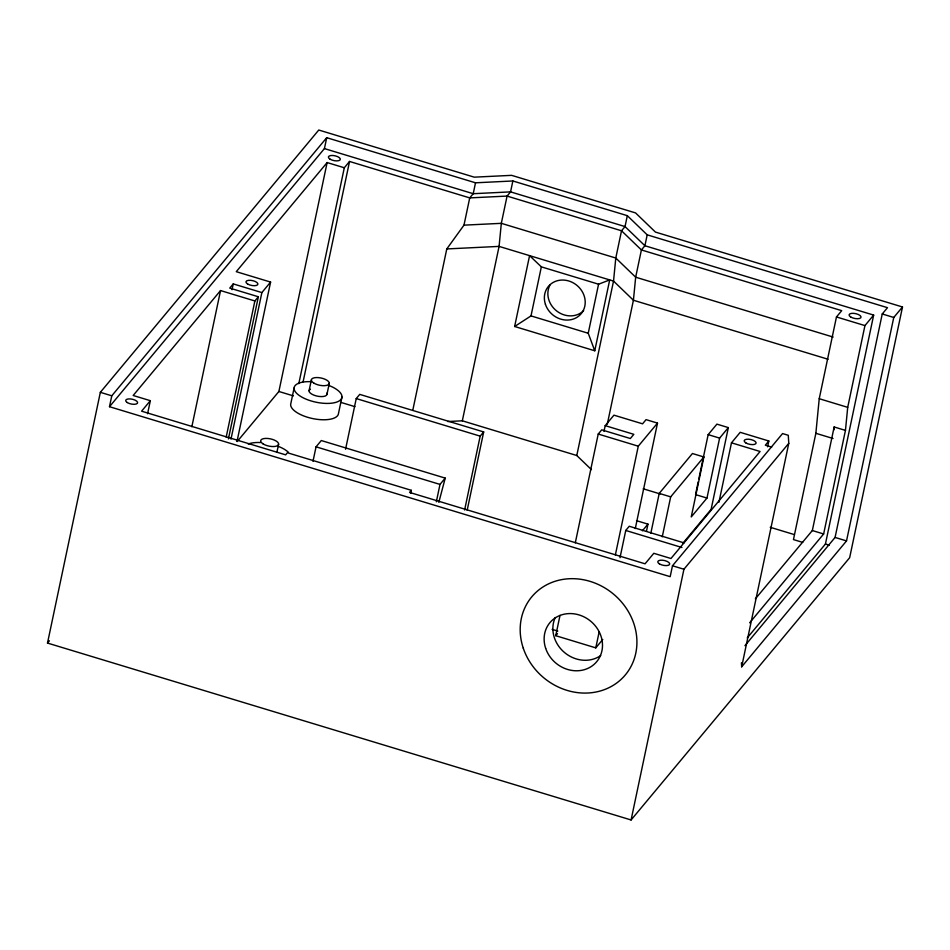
<?xml version="1.0" encoding="UTF-8"?>
<svg xmlns="http://www.w3.org/2000/svg" width="950" height="950" viewBox="0 0 950 950"><rect width="100%" height="100%" fill="white"/><g stroke="black" fill="none" stroke-linecap="round" stroke-linejoin="round"><path stroke-width="1.43" d="M802.703 542.391L793.464 539.588L815.86 433.295L819.232 398.715L836.463 316.956L841.712 310.662L641.404 249.945L621.526 230.779L507.074 196.08L469.728 197.897L349.541 161.464L344.304 167.758L298.811 383.646M833.874 429.863L834.148 426.978L845.453 430.397L823.638 533.971L749.645 622.82M845.453 430.397L847.709 407.348L864.939 325.589L873.668 315.091L644.908 245.741L625.029 226.575L510.566 191.876L473.219 193.705L324.425 148.592L109.487 406.707L670.178 576.674L672.481 565.773L782.574 433.568L788.286 435.302L788.773 443.329L741.677 666.817L846.521 540.906L893.76 317.466L902.5 306.981L655.441 232.085L635.562 212.919L511.622 175.346L474.264 177.163L318.772 130.031L100.344 392.326L47.5 643.067L631.085 819.969L849.656 557.709L902.5 306.981M109.487 406.707L111.779 395.806L326.717 137.691L475.511 182.804L512.869 180.975L627.321 215.674L647.199 234.84L887.49 307.681L882.241 313.975L835.074 537.439L744.954 645.656M147.583 413.725L150.338 400.686L133.166 395.485L220.542 290.558L254.873 300.972L258.364 296.768L229.757 288.099L233.249 283.908L261.868 292.576L270.596 282.079L236.265 271.676L327.133 162.557L344.304 167.758M191.841 426.764L220.542 290.558M232.026 289.702L233.249 283.908M226.171 437.154L254.873 300.972M228.416 438.936L258.364 296.768M230.993 439.114L261.868 292.576M237.013 441.465L270.596 282.079M324.425 148.592L326.717 137.691M237.239 441.501L278.884 391.483L327.133 162.557M276.889 452.354L278.611 444.184M294.108 387.992L290.664 404.344A24.367 9.868 11.9 0 0 313.749 418.784A24.367 9.868 11.9 0 0 338.497 413.404L341.941 397.053M303.133 381.698L349.541 161.464M309.059 390.83L311.351 379.929M326.99 394.226L329.294 383.325M313.001 461.308L316.053 446.832L321.29 440.539L445.229 478.111L438.829 502.336M345.562 449.243L356.238 398.572L359.741 394.381L483.681 431.941L467.198 510.114M412.763 410.388L446.785 248.936L463.98 225.15L469.728 197.897L473.219 193.705L475.511 182.804M410.744 493.145L411.338 490.319L287.399 452.746L285.653 454.848L141.597 411.184L150.338 400.686M436.335 501.778L439.992 484.405L445.229 478.111M447.794 421.527L462.329 420.814L499.082 246.394L501.327 223.333L507.074 196.08L510.566 191.876L512.869 180.975M464.621 509.972L480.178 436.145L483.681 431.941M514.639 326.491L529.577 255.633L541.346 266.855L598.571 284.204L609.698 279.918L594.759 350.776L514.639 326.491L531.003 315.911L541.346 266.855M594.759 350.776L588.24 333.26L598.571 284.204M591.434 469.633L576.781 455.513L613.534 281.081L615.79 258.032L621.526 230.779L625.029 226.575L627.321 215.674M602.775 639.481L595.781 647.864L555.726 635.693L560.013 615.386M575.296 542.854L598.227 434.043L601.718 429.851L630.337 438.52L633.828 434.328L605.209 425.647L603.998 431.419M607.288 424.223L633.413 300.248L635.669 277.198L641.404 249.945L644.908 245.741L647.199 234.84M595.781 647.864L599.153 631.904M615.351 555.014L638.281 446.191L657.507 423.106L646.059 419.639L642.568 423.831L613.949 415.162L605.209 425.647M620.006 557.721L625.753 530.456L629.244 526.264L684.036 542.878M635.277 528.58L657.507 423.106M646.463 531.276L647.959 524.139L636.512 520.671M650.809 533.366L659.229 493.394L692.431 453.518L703.879 456.986L691.244 516.942L706.978 498.061L719.613 438.104L728.341 427.607L716.906 424.139L708.166 434.637L698.832 478.883M662.257 536.833L670.676 496.862L703.879 456.986M695.828 493.169L698.238 481.745M631.085 819.969L683.929 569.24L788.773 443.329M728.341 427.607L711.111 509.378L682.777 543.4M718.948 502.218L731.476 442.819L740.204 432.321L768.823 441.002L767.6 446.785M755.345 598.868L812.333 530.539L834.148 426.978M747.234 637.925L825.431 544.029L873.668 315.091M47.5 643.067L49.4 640.787M411.338 490.319L409.593 492.421L645.062 563.801L653.802 553.304L670.973 558.505L760.083 451.488L731.476 442.819M642.414 530.801L647.959 524.139M555.726 635.693L557.484 633.602M768.823 441.002L765.332 445.194L771.685 447.129M463.98 225.15L501.327 223.333L615.79 258.032L635.669 277.198L833.138 337.06M446.785 248.936L499.082 246.394L613.534 281.081L633.413 300.248L828.079 359.254M882.241 313.975L893.76 317.466M836.463 316.956L864.939 325.589M819.232 398.715L847.709 407.348M531.003 315.911L588.24 333.26M815.86 433.295L833.031 438.508M708.166 434.637L719.613 438.104M598.227 434.043L638.281 446.191M462.329 420.814L576.781 455.513M695.531 494.594L706.978 498.061M812.333 530.539L823.638 533.971M835.074 537.439L846.521 540.906M356.238 398.572L480.178 436.145M659.229 493.394L670.676 496.862M643.221 488.799L660.155 493.929M770.224 527.286L794.141 534.541M825.431 544.029L829.243 545.181M340.836 402.384L354.956 406.659M278.884 391.483L293.419 395.889M625.753 530.456L681.946 547.497M316.053 446.832L439.992 484.405M100.344 392.326L111.779 395.806M672.481 565.773L683.929 569.24M552.128 629.351L557.804 631.073M741.439 662.803L741.677 666.817M583.621 310.662A21.328 19.059 39.8 0 1 556.902 311.161A21.328 19.059 39.8 0 1 549.979 285.059M600.673 655.571A30.459 27.229 39.8 0 1 564.538 652.543A30.459 27.229 39.8 0 1 555.263 617.524M328.51 385.32A24.367 9.868 11.9 0 1 335.884 402.349A24.367 9.868 11.9 0 1 297.837 394.404A24.367 9.868 11.9 0 1 311.125 381.698M326.776 393.205A9.144 3.705 11.9 0 1 316.552 395.984A9.144 3.705 11.9 0 1 310.412 389.203M248.223 443.994A24.367 9.868 11.9 0 1 260.454 442.546M277.839 446.179A24.367 9.868 11.9 0 1 288.479 452.354M523.248 648.114A60.931 54.471 39.8 0 0 622.369 678.158A60.931 54.471 39.8 0 0 590.045 581.364A60.931 54.471 39.8 0 0 523.248 648.114M545.431 304.344A21.328 19.059 39.8 0 0 580.129 314.854A21.328 19.059 39.8 0 0 568.812 280.986A21.328 19.059 39.8 0 0 545.431 304.344M850.701 316.979A6.092 2.47 11.9 0 0 860.795 317.751A6.092 2.47 11.9 0 0 853.706 313.334A6.092 2.47 11.9 0 0 850.701 316.979M247.546 283.943A6.092 2.47 11.9 0 0 257.652 284.727A6.092 2.47 11.9 0 0 250.574 280.309A6.092 2.47 11.9 0 0 247.546 283.943M127.288 402.551A6.092 2.47 11.9 0 0 137.382 403.334A6.092 2.47 11.9 0 0 130.304 398.917A6.092 2.47 11.9 0 0 127.288 402.551M659.359 563.837A6.092 2.47 11.9 0 0 669.465 564.621A6.092 2.47 11.9 0 0 662.387 560.203A6.092 2.47 11.9 0 0 659.359 563.837M745.774 442.854A6.092 2.47 11.9 0 0 755.867 443.638A6.092 2.47 11.9 0 0 748.802 439.221A6.092 2.47 11.9 0 0 745.774 442.854M329.983 159.125A6.092 2.47 11.9 0 0 340.088 159.909A6.092 2.47 11.9 0 0 333.011 155.491A6.092 2.47 11.9 0 0 329.983 159.125M313.761 383.052A9.144 3.705 11.9 0 0 328.902 384.228A9.144 3.705 11.9 0 0 318.298 377.601A9.144 3.705 11.9 0 0 313.761 383.052M263.079 443.899A9.144 3.705 11.9 0 0 278.231 445.087A9.144 3.705 11.9 0 0 267.627 438.449A9.144 3.705 11.9 0 0 263.079 443.899M545.656 648.292A30.459 27.229 39.8 0 0 595.222 663.314A30.459 27.229 39.8 0 0 579.061 614.923A30.459 27.229 39.8 0 0 545.656 648.292"/></g></svg>
